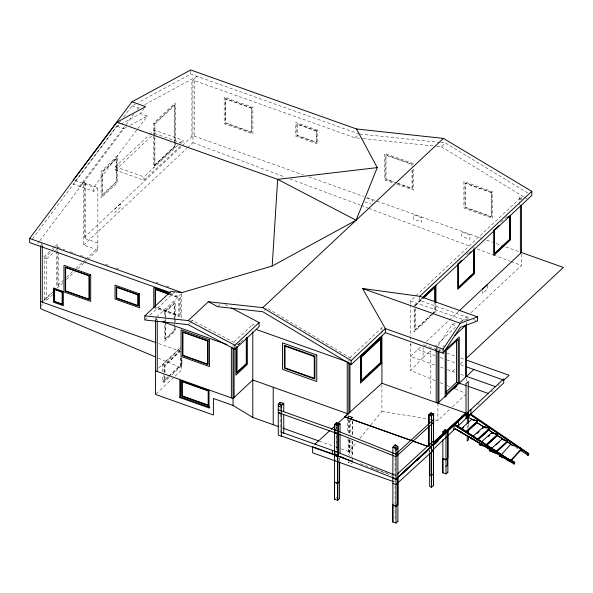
<?xml version="1.0" encoding="UTF-8"?>
<svg xmlns="http://www.w3.org/2000/svg" width="593" height="593" viewBox="0 0 593 593"><rect width="100%" height="100%" fill="white"/><g stroke="black" fill="none" stroke-linecap="round" stroke-linejoin="round"><path stroke-width="0.44" stroke-dasharray="2.96 2.22" d="M41.621 245.724L41.621 240.239M63.132 282.616L57.788 287.627L57.788 247.511M97.867 243.086L97.867 187.544L83.68 182.496L83.68 245.028L97.867 250.076L97.867 243.086L83.68 238.038L192.947 135.664L303.586 175.024M169.331 377.281L163.994 382.277L162.771 381.84L162.771 375.465M162.771 371.818L162.771 364.532L180.769 347.668M163.994 382.277L163.994 364.962L181.325 348.728M164.78 375.947L164.78 380.313L168.723 376.622M164.78 372.448L164.78 365.451L179.894 351.293M164.987 379.809L164.987 376.251M164.987 372.693L164.987 365.577L180.331 351.197M180.769 357.69L180.769 364.977L181.992 365.414L181.992 358.128M180.998 357.69L180.998 364.799L168.99 376.058M181.206 357.935L181.206 364.925L169.383 376.006M156.226 393.826L181.288 370.343L181.288 357.905M336.364 449.842L336.379 434.002M336.379 429.369L336.379 426.597M348.914 361.671L348.914 360.151M381.922 333.555L381.922 331.05M381.922 330.212L381.922 327.707L383.641 328.314M435.129 380.624L410.534 370.425L423.098 357.586L423.098 344.666M467.225 428.279L467.225 425.559M468.5 427.086L468.5 424.358M470.924 312.778L521.44 265.449L521.44 252.529M521.44 199.767L521.44 196.987L519.757 196.387L519.757 201.02M41.466 306.218L42.348 303.742M436.011 348.825L437.523 346.549M438.034 345.786L452.207 324.504L455.654 323.222M348.558 462.755L349.329 461.68L348.447 462.725L351.182 463.704L352.761 462.221M120.364 121.387L73.302 184.038L93.813 191.339L97.867 187.544M123.685 116.969L131.987 105.91L135.204 104.168M32.43 238.853L116.977 126.294L120.209 124.545M133.885 114.056L79.625 186.291L84.717 181.525L84.717 237.067M137.205 109.638L138.31 108.163L140.726 106.851M37.648 243.523L39.316 241.307M39.872 240.565L123.863 128.748L127.095 126.991M121.016 124.107L140.408 113.582L144.055 108.734M93.813 191.339L93.813 187.232L137.368 129.244M137.917 128.511L147.294 116.035L140.408 113.582M341.086 448.864L348.914 451.651L356.445 442.489M359.914 438.264L370.343 425.581M370.921 424.877L381.922 411.483L381.922 385.072M154.365 136.346L154.365 123.67L174.409 104.894L174.972 105.094L174.972 146.745L154.929 165.521L154.365 165.321L154.365 137.257M154.929 165.521L154.929 123.87L174.972 105.094M180.324 146.152L143.966 180.213L115.368 170.035L115.368 166.707L149.028 135.167M149.703 134.537L154.417 130.119L183.015 140.296L183.015 143.625L154.417 133.455L154.417 130.119M115.368 170.035L153.068 134.715M43.889 256.836L49.849 251.254M52.495 248.778L54.482 246.918M55.142 246.295L57.788 243.812L57.788 246.592M52.71 294.617L46.662 300.28L44.416 299.487L44.416 258.074L54.497 248.63M46.662 300.28L46.662 258.867L54.726 251.313M55.394 250.683L58.759 247.533L56.513 246.74M154.365 165.321L174.409 146.545L174.409 104.894M154.929 165.106L174.972 146.33M143.966 180.213L143.966 176.884L179.086 143.98M179.738 143.365L183.015 140.296M83.68 245.028L186.877 148.339M187.551 147.709L192.947 142.654L192.947 80.122L354.992 137.769L362.345 138.54M57.788 285.441L63.132 280.437M66.475 277.309L73.154 271.053M75.822 268.547L82.501 262.291M83.168 261.661L85.177 259.786M85.844 259.156L97.867 247.896M44.416 299.487L52.48 291.926M43.23 301.274L52.495 292.586M66.475 279.488L74.488 271.979M77.831 268.851L83.843 263.218M84.51 262.595L87.178 260.09M87.846 259.467L97.867 250.076M144.818 319.975L147.983 317.01M149.903 315.202L174.965 291.726M156.604 317.099L181.288 293.972L179.709 293.409M354.992 137.769L359.047 133.974L190.679 74.073L138.421 102.426M188.233 324.69L190.131 322.911M190.761 322.318L192.666 320.539L235.265 343.013M217.713 306.67L220.418 304.135M158.605 368.06L179.953 348.061M162.771 381.84L168.323 376.681M171.992 374.783L181.992 365.414M264.144 310.487L266.85 307.952L352.079 358.987M436.782 146.301L441.377 146.782L445.432 142.987L527.889 193.059M234.079 341.953L252.788 324.43L254.367 324.994M238.008 344.652L239.965 342.821M240.617 342.205L243.879 339.152M238.26 344.755L240.261 342.88M349.952 357.661L381.922 327.707M410.534 303.675L410.534 300.903L521.44 196.987M466.372 254.701L469.041 252.203M473.036 248.46L474.363 247.214M501.07 222.197L507.059 216.578M414.129 305.514L422.06 298.086M466.513 320.813L469.419 318.093L419.762 300.421L421.786 298.524M414.937 305.78L422.342 298.842M415.174 305.855L423.061 298.472M431.608 314.342L415.174 329.73L415.174 308.612M432.26 313.727L434.891 311.266L434.891 303.001M431.763 314.49L414.937 330.257L414.937 308.501M432.438 313.86L435.129 311.34L435.129 303.179M433.957 313.46L414.129 332.036L414.129 306.433M434.617 312.845L435.937 311.607L435.937 303.371M410.326 344.911L411.364 343.94M420.481 347.12L410.534 356.445L435.336 365.266M426.478 341.501L458.908 311.117M423.098 357.586L430.503 350.648M434.55 346.861L456.773 326.031M461.487 321.614L468.225 315.306M429.777 351.834L430.815 350.863L430.815 394.427L429.777 395.398M434.995 350.344L437.323 348.165M438.939 350.381L444.246 345.408M410.326 388.482L411.364 387.511M452.444 371.351L455.105 368.853M460.427 363.872L463.696 360.803M335.668 498.239L336.772 497.201M435.195 420.007L437.901 420.444L449.879 409.222M452.541 406.731L465.846 394.263M477.928 404.47L479.263 403.218M491.249 391.988L492.568 390.75M497.861 385.791L499.195 384.538M144.744 104.672L197.002 76.327L191.91 81.093L191.91 136.635M130.327 125.242L147.294 116.035M459.953 321.621L469.419 318.093M359.966 134.07L439.917 142.409M440.836 142.505L445.432 142.987M363.264 138.636L435.862 146.204M190.857 320.346L192.666 320.539M381.922 411.483L430.681 419.288M413.388 163.594L384.642 153.372L384.642 179.894L393.352 182.992M412.32 164.239L385.709 154.773L385.709 179.249L394.293 182.303M396.42 182.755L386.028 179.064L386.028 155.188L412.009 164.431L412.009 166.262M397.28 183.067L412.009 188.307L412.009 169.939M397.725 183.526L412.32 188.722L412.32 169.68M396.836 184.23L413.388 190.116L413.388 169.087M131.987 105.91L138.31 108.163M308.82 176.884L363.731 196.424M367.215 197.662L483.147 238.905M486.631 240.15L492.739 242.315M496.222 243.56L501.448 245.42M505.807 246.97L519.757 251.929M366.326 198.003L372.834 200.315L372.834 204.718M154.365 123.67L154.929 123.87M364.702 201.828L371.203 204.14M174.409 146.545L174.972 146.745M116.977 126.294L123.863 128.748M115.368 166.707L143.966 176.884M473.466 319.531L476.705 320.68M75.014 180.539L93.813 187.232M410.534 300.903L464.83 320.22M452.207 324.504L456.254 325.942M423.951 344.97L437.634 349.84M438.494 350.144L441.911 351.367M447.048 353.191L454.742 355.926M460.731 358.061L464.156 359.276M417.865 349.574L434.973 355.659M440.102 357.483L446.092 359.617M446.944 359.921L455.498 362.96M460.605 364.777L463.911 365.955M440.466 367.097L443.89 368.312M447.307 369.528L454.92 372.234M460.702 374.294L464.83 375.762M57.877 247.363L64.815 249.831M70.026 251.684L75.229 253.53M80.433 255.383L85.637 257.236M105.584 264.33L108.185 265.256M115.991 268.036L118.593 268.963M155.885 282.231L158.487 283.157M166.292 285.93L168.894 286.856M170.191 293.476L180.539 297.16L180.539 317.099L153.795 307.589M169.746 294.298L179.182 297.656L179.182 315.639L155.158 307.092M169.339 294.373L178.871 297.768L178.871 315.306L156.337 307.285M44.416 258.074L46.662 258.867M157.249 319.775L155.566 319.175L155.566 318.07M158.702 343.584L180.42 351.308M162.771 364.532L163.994 364.962M319.33 441.125L334.993 446.699M335.86 447.003L337.602 447.626M360.351 463.741L387.266 473.318M371.744 468.188L391.81 475.327M192.947 142.654L284.818 176.996M290.021 178.945L360.225 205.185M361.093 205.512L368.031 208.099M368.89 208.425L470.301 246.332M477.239 248.927L492.835 254.753M493.702 255.079L510.173 261.239M511.04 261.557L521.44 265.449M440.221 382.737L443.608 384.145M447.003 385.546L449.546 386.606M455.483 389.067L464.816 392.937M158.264 358.105L181.288 367.779M225.014 304.58L229.076 306.722M236.088 343.451L238.542 344.748M441.377 146.782L523.834 196.854M524.62 197.328L526.977 198.759M485.756 428.279L487.305 429.265M515.858 447.478L518.942 449.45M348.788 419.703L349.114 434.313M349.233 439.791L349.596 455.839M347.55 417.82L347.898 433.238M348.017 438.679L348.387 455.001M352.205 421.141L352.375 434.936M352.457 441.377L352.65 457.01M350.693 418.836L350.9 435.395M350.952 439.991L351.16 456.551M520.402 197.958L520.402 199.811M519.757 201.939L519.757 204.718M487.594 285.418L487.594 288.939L482.583 293.639L482.583 290.993M466.513 322.31L466.513 324.549M466.513 378.178L466.513 380.906M437.901 348.365L437.901 349.863M437.901 403.166L437.901 420.444M429.792 450.421L429.792 452.237M429.695 450.383L429.695 452.2M419.762 297.137L419.762 300.421M410.534 304.602L410.534 336.075M410.534 337.002L410.534 339.782M410.534 343.48L410.534 370.425M395.079 448.753L395.079 452.363M395.079 457.789L395.079 474.059M395.079 480.441L395.079 482.183M395.079 485.875L395.079 504.339M395.079 505.266L395.079 520.039M352.761 421.208L352.761 434.877M352.761 441.259L352.761 456.751M352.761 457.663L352.761 460.398M349.336 419.955L349.336 434.417M349.336 439.843L349.336 455.454M348.914 419.659L348.914 434.284M348.914 439.769L348.914 451.651M336.364 426.337L336.379 429.199M336.379 434.602L336.379 449.917M280.148 407.799L280.148 409.607M280.148 414.129L280.148 433.105M252.788 324.43L252.788 325.95M233.042 345.215L233.042 346.735M194.63 80.715L194.63 136.264M190.679 70.789L190.679 74.073M181.288 293.972L181.288 320.39M175.15 141.267L175.15 102.893L153.394 123.277L153.394 135.152M175.15 142.179L175.15 147.664M175.217 322.036L175.217 301.259L164.461 311.332L164.461 316.758M175.217 327.462L175.217 331.072L164.461 341.153L164.461 317.655M174.461 319.62L174.461 303.156L165.225 311.807L165.225 318.211M174.461 326.943L174.461 330.605L165.225 339.255L165.225 323.696M174.179 319.427L174.179 303.846L165.499 311.977L165.499 321.147M174.179 320.346L174.179 323.096M174.179 324.015L174.179 330.427L165.499 338.559L165.499 322.058M165.225 319.123L165.225 322.785M156.604 318.011L156.604 319.835M153.394 136.071L153.394 168.049M85.362 183.096L85.362 238.638M58.759 252.136L58.759 288.028M56.513 251.343L56.513 287.234M42.266 244.553L42.266 246.377M224.176 97.156L224.176 123.678L252.914 133.907L252.914 107.385L224.176 97.156M339.604 458.352L339.596 461.124L339.574 458.359M463.926 181.577L463.926 208.099L492.672 218.328L492.672 191.798L463.926 181.577M117.607 155.833L101.106 171.295L101.106 197.988L117.607 182.525L117.607 155.833M116.651 158.22L102.063 171.888L102.063 195.601L116.651 181.932L116.651 158.22M116.295 159.117L102.426 172.111L102.426 194.704L116.295 181.71L116.295 159.117M120.475 203.888L114.879 209.129L114.879 212.487L120.475 207.246L120.475 203.888M317.559 130.186L295.796 122.447L295.796 136.197L317.559 143.936L317.559 130.186M491.604 192.443L464.994 182.978L464.994 207.461L491.604 216.927L491.604 192.443M491.293 192.636L465.305 183.393L465.305 207.268L491.293 216.512L491.293 192.636M316.469 130.845L296.878 123.878L296.878 135.538L316.469 142.505L316.469 130.845M251.855 108.022L225.236 98.557L225.236 123.04L251.855 132.506L251.855 108.022M316.195 131.009L297.152 124.233L297.152 135.374L316.195 142.15L316.195 131.009M251.536 108.215L225.555 98.972L225.555 122.847L251.536 132.091L251.536 108.215M421.727 217.713L413.595 214.822L413.595 219.225L421.727 222.116L421.727 217.713M469.952 234.872L461.821 231.974L461.821 236.377L469.952 239.275L469.952 234.872"/><path stroke-width="0.89" d="M40.583 245.784L40.583 308.686L155.707 357.03M155.566 320.101L155.566 394.441L213.398 415.011L213.398 398.474L233.042 405.464L252.788 417.45L278.436 426.575M179.827 397.547L179.827 380.232L209.032 390.624L209.032 407.94L179.827 397.547L180.583 396.836L180.583 380.439M231.359 397.873L231.359 347.061M233.042 347.661L233.042 405.464M334.563 499.269L334.563 424.358L338.084 425.515L340.034 423.988L336.364 422.72M334.823 455.935L334.823 451.221L281.327 432.215M334.563 454.964L338.084 456.121L338.084 425.411L340.034 423.988L340.034 432.119M338.388 434.009L338.462 425.648L334.823 424.388L334.823 432.712L338.351 433.943L338.351 456.588L334.563 455.328L337.743 456.38L337.684 500.203L334.563 499.136M334.563 482.257L337.684 483.369L339.574 481.405L339.596 462.043L339.574 498.609M392.877 505.095L395.998 506.2L397.881 504.243L397.918 446.551L395.079 444.869L392.877 447.196L392.877 522.099M431.459 487.187L431.445 415.99L433.668 413.907L433.439 444.75M428.754 424.017L428.754 414.981L430.992 412.876L433.439 414.018L433.439 485.497M442.86 458.678L445.98 459.783L447.871 457.826L447.9 431.081L445.061 429.68L442.86 431.741L442.86 433.505M459.249 383.908L459.249 337.017L445.21 350.166L445.21 397.065L446.551 395.813M466.016 414.225L468.5 411.898L468.5 423.446M467.225 435.544L467.225 440.992L468.5 439.798L468.5 436.166M467.225 432.823L467.225 431.007M467.225 423.743L467.729 412.617M468.5 433.439L468.5 429.806M459.59 310.48L521.44 252.529L521.44 205.319M428.754 445.721L428.835 425.893M428.835 424.091L428.872 415.078L430.992 412.876L433.439 414.122L433.639 422.327L395.998 456.743L334.823 432.475M429.695 474.889L431.578 475.564L431.563 415.99L428.872 415.078L428.872 424.084M334.823 424.388L336.379 422.891L338.084 425.515L338.084 456.121L332.339 454.134L332.339 450.339M501.908 439.472L507.564 441.044L507.601 441.837L496.712 451.784M520.491 450.435L527.918 455.172L528.63 454.06L469.952 414.344L470.605 413.832L528.771 453.541L528.615 454.89L527.918 455.172L527.955 453.815L469.952 414.344L468.774 417.442L471.865 419.414M499.855 454.979L499.855 456.321L511.04 460.138L511.092 461.072L510.921 460.212M231.507 308.012L259.111 322.57L259.111 326.676L234.932 349.329L188.233 324.69L144.818 319.975L144.818 315.869L170.917 291.415L181.866 292.601L272.187 266.035L277.657 179.353L116.977 122.188L29.65 238.445L29.65 242.559L170.043 292.505M453.475 430.34L454.475 425.04L514.568 462.948L513.953 463.941L455.135 428.776L431.445 451.088M272.187 266.035L356.096 220.225L377.252 167.597L356.519 128.97L190.679 69.967L131.987 101.803L73.302 179.931M513.953 463.941L514.687 462.399L512.382 460.931L508.586 460.739L514.687 462.399L514.628 463.637L513.953 463.941L513.864 462.777L512.382 460.931L511.084 461.206L506.822 459.679L508.194 459.783M527.918 455.172L528.771 453.541L527.955 453.815M443.09 353.228L443.09 349.121L460.301 323.274L477.521 316.862L477.521 320.969L460.301 327.38L443.09 353.228L385.331 332.68L351.182 364.673L262.795 311.748L217.713 306.67L208.358 301.726L188.233 320.583L144.818 315.869M347.55 417.68L348.706 416.056M521.529 449.427L521.862 450.22L521.492 448.619L510.766 460.435L499.855 456.321L510.595 444.491L521.506 448.605L521.24 449.805L511.04 460.62M334.837 424.462L336.379 422.891L340.034 423.988M433.468 440.821L397.332 474.029M283.75 403.359L281.327 405.278L281.327 436.226L278.265 435.136L278.265 404.189L280.148 402.373L283.75 403.359L283.75 411.757M457.425 426.612L503.716 383.004L503.716 378.905L395.998 479.27L392.877 478.158M208.358 301.726L262.795 307.641L443.423 138.406L531.817 191.331L531.817 195.438L422.461 297.894M234.932 349.329L234.932 345.222L259.111 322.57M209.032 407.94L209.789 407.228L180.583 396.836M351.182 364.673L351.182 360.566L385.331 328.574L443.09 349.121M385.331 332.68L385.331 328.574L362.568 288.502L419.762 296.315L531.817 191.331M461.791 260.32L458.515 263.388L458.515 287.264L473.57 273.158L473.57 249.282M469.641 252.959L470.953 251.736M499.121 225.34L494.547 229.632L494.547 253.507L509.595 239.409L509.595 216.452M507.63 217.372L508.942 216.141M422.72 297.464L433.957 286.938M423.017 298.212L435.129 286.856L435.129 302.274M423.721 297.856L434.891 287.383L434.891 302.082M381.922 363.027L360.462 383.13L360.462 356.171L381.922 336.061L381.922 383.248L344.829 416.768L427.887 446.314M482.583 289.236L487.594 284.536M350.693 418.836L352.072 417.428M454.861 335.46L466.513 324.549L466.513 376.362L495.674 386.732M466.357 358.32L563.35 267.443L521.44 252.529M337.684 483.176L339.574 481.405M445.862 392.284L456.514 382.3L456.514 339.641M458.196 382.9L446.218 394.13L446.218 350.559L458.196 339.337L458.196 382.9L456.514 382.3M473.844 369.491L437.901 403.166L437.901 351.352M453.904 388.919L456.573 386.414M431.445 421.497L433.639 419.451M431.445 424.321L433.439 422.453M442.771 458.448L442.86 472.814L445.98 473.881L445.98 432.853L447.871 431.081L447.871 472.287M431.422 452.14L433.476 450.213L433.476 485.445L431.578 487.224L429.695 486.556L429.695 453.111M395.998 506.007L397.881 504.243M445.98 459.59L447.871 457.826M431.578 475.564L433.476 473.777M446.018 466.343L447.47 464.979L447.47 435.996M392.877 477.928L395.998 479.04L412.202 464.022M416.249 460.272L418.28 458.396M423.676 453.4L426.382 450.895M433.127 444.646L468.24 412.135L468.24 381.514L466.016 383.604L466.016 418.525M433.439 419.629L395.998 453.919L397.918 452.162M431.578 446.707L395.998 479.27L404.315 471.643M431.578 451.999L395.998 484.563L392.877 483.451M395.998 506.2L392.788 504.865L392.788 521.944L395.998 523.033L395.998 448.308L397.918 446.551L395.079 445.135M395.998 450.176L397.918 448.427M395.998 456.543L397.918 454.787M433.483 442.66L445.617 431.578M446.966 430.348L465.846 413.106L381.922 383.248M397.918 477.291L431.445 446.611M395.998 479.255L406.146 470.056M434.217 444.631L438.257 440.94M461.295 428.695L471.909 419.258L477.573 421.03L477.624 421.853L466.706 431.793L477.595 421.897L466.706 431.711M496.059 444.817L499.306 441.852M314.95 444.142L329.908 430.548M331.265 429.31L334.667 426.219M337.387 423.743L348.914 413.262L348.914 362.427M337.684 500.203L339.574 498.483M431.445 445.595L433.439 443.779M409.756 466.698L411.112 465.461M416.553 460.516L419.273 458.041M424.032 453.712L426.752 451.243M462.407 428.657L463.763 427.42M477.106 433.468L479.137 431.615M482.532 428.531L483.888 427.294L483.888 426.537L489.551 428.309L489.603 429.132L478.01 439.695L489.581 429.176M445.98 473.881L447.871 472.161M488.484 436.455L489.84 435.225M395.998 523.033L397.881 521.314M497.571 435.255L486.675 445.158L497.594 435.203L497.564 434.38L491.879 432.616L481.271 442.052M433.046 442.749L465.846 413.106M409.578 466.95L410.949 465.705M416.434 460.746L419.184 458.263M423.98 453.919L426.73 451.436M459.694 431.126L459.308 431.474L461.895 432.141M474.741 439.65L471.294 438.753L471.68 438.405L473.288 438.953M478.01 439.606L489.603 429.132L489.581 428.309L477.328 439.205L477.328 440.028M485.319 446.396L479.277 444.824L479.663 444.476L485.319 446.188M486.675 445.069L497.564 435.203L497.542 434.38L491.879 432.616L491.879 433.372M466.024 431.319L477.595 421.03L471.909 419.258M472.614 436.567L483.888 426.537L489.544 428.339M485.319 445.276L497.564 434.38M491.3 448.679L501.915 439.243M495.348 451.91L495.229 453.141L489.551 450.762L489.314 450.45L495.348 451.91L494.97 452.251L489.314 450.45L489.314 448.805M496.03 451.31L507.601 441.014M283.75 403.625L281.327 405.278L278.265 404.189M116.977 122.188L145.619 106.651L131.987 101.803M433.439 414.122L428.872 415.078L431.445 415.99M377.252 167.597L277.657 179.353L356.096 220.225M499.855 456.321L502.545 456.551M356.519 128.97L443.423 138.406M489.314 450.45L493.932 451.51M482.732 444.654L479.277 443.816L479.277 444.824M506.822 459.679L514.687 462.399L513.864 462.777L511.084 461.206L511.04 460.45M338.129 452.259L334.823 451.221L395.998 475.49M334.563 432.682L338.351 433.943M338.388 431.133L334.823 429.888L395.998 454.156M419.762 296.315L477.521 316.862M362.568 288.502L460.301 323.274M466.735 360.196L509.098 375.265L503.865 380.165L466.394 366.837M459.249 383.167L466.113 385.606M467.825 386.213L488.41 393.537M29.65 238.445L181.866 292.601M169.324 293.172L153.795 287.642L153.795 307.589M168.886 293.987L155.158 289.11L155.158 306.196M168.471 294.069L155.47 289.443L155.47 306.055M256.25 329.463L347.231 361.834L347.231 413.573L252.788 379.972L233.042 398.474L155.566 370.907M162.482 321.636L227 344.585M442.86 431.741L445.98 432.853M489.551 450.762L495.348 452.822M40.583 301.563L156.092 342.658M349.336 416.338L352.761 417.561M344.859 416.946L410.86 440.429M412.595 441.044L428.228 446.603M278.265 406.057L281.327 407.146M392.877 447.196L395.998 448.308M278.265 409.8L338.084 431.022M278.265 412.424L281.327 413.514M278.265 412.624L338.084 433.846M282.787 428.124L318.463 440.814M335.178 454.787L312.607 446.751L312.607 452.837L335.178 460.872M339.27 456.239L343.858 457.87M281.327 436.003L352.553 461.361M334.563 460.62L337.684 461.725M337.78 461.799L393.344 481.56M334.823 453.986L338.084 455.172M334.823 454.764L395.998 479.033M442.86 458.485L445.98 459.783M334.563 482.072L337.684 483.369M188.233 320.583L234.932 345.222M497.497 453.334L455.135 428.776L488.521 448.338M505.488 457.966L507.882 459.353M490.085 449.249L491.619 450.154M503.294 456.995L508.586 460.094M262.795 307.641L351.182 360.566M470.323 418.428L473.414 420.363M484.222 427.123L476.498 422.29L484.214 427.294M488.083 429.54L495.8 434.365M497.349 435.329L505.836 440.643M508.927 442.578L510.469 443.542M454.475 425.04L513.864 462.777L455.135 424.418M488.076 429.755L494.251 433.691M497.334 435.662L505.822 441.081M507.371 442.067L512.767 445.513M456.758 425.455L508.023 459.19M511.084 461.206L511.055 460.768M511.07 460.887L511.04 460.138L511.092 461.095M521.492 448.619L521.862 450.22M491.879 432.616L491.931 433.439M483.888 426.537L483.94 427.36M520.402 205.363L520.402 253.5M510.395 215.289L510.395 239.98L493.747 255.583L493.747 229.973M509.772 215.963L509.772 239.535L494.362 253.982L494.362 229.498M477.595 421.03L477.595 421.845M474.363 249.045L474.363 273.736L457.722 289.332L457.722 263.722M473.748 249.72L473.748 273.291L458.337 287.731L458.337 263.255M471.294 437.745L471.294 438.753M470.938 409.607L470.938 413.884M465.475 325.52L465.475 377.333M458.574 421.2L458.574 425.537M445.061 429.68L445.061 432.282M442.86 439.717L442.86 472.947M438.939 351.308L438.939 402.195M436.218 349.803L436.218 402.565M435.937 285.085L435.937 302.46M431.637 450.776L431.637 452.615M431.578 446.514L431.578 487.224M429.888 444.253L429.888 448.041M429.792 453.141L429.792 474.926M428.872 425.885L428.872 445.699M428.754 425.826L428.754 445.721M397.881 477.498L397.881 521.447M395.079 444.869L395.079 448.753M349.952 363.198L349.952 412.32M340.034 433.928L340.034 452.911M337.721 456.084L337.721 500.388M334.474 482.035L334.474 499.106M283.75 414.47L283.75 433.453M280.148 402.373L280.148 405.086M273.217 387.244L273.217 424.721M252.788 331.924L252.788 417.45M247.348 337.261L247.348 364.361L235.836 375.147L235.836 348.047M246.48 337.617L246.48 363.828L236.703 372.99L236.703 346.772M246.265 338.166L246.265 363.694L236.926 372.441L236.926 346.92M234.079 348.439L234.079 397.503M157.249 320.694L157.249 371.507M42.266 246.377L42.266 302.163M181.858 381.203L181.858 396.065L208.514 405.553L208.514 390.683L181.858 381.203M182.192 381.64L182.192 395.865L208.18 405.115L208.18 390.883L182.192 381.64M467.128 413.18L466.617 417.954L468.307 413.847L467.128 413.18M381.106 338.092L361.278 356.675L361.278 381.099L381.106 362.516L381.106 338.092M380.81 338.825L361.567 356.853L361.567 380.365L380.81 362.338L380.81 338.825M316.766 355.044L282.52 342.865L282.52 369.35L316.766 381.536L316.766 355.044M90.707 274.833L63.962 265.316L63.962 291.904L90.707 301.422L90.707 274.833M89.35 275.649L65.319 267.102L65.319 291.089L89.35 299.635L89.35 275.649M89.039 275.841L65.63 267.517L65.63 290.904L89.039 299.228L89.039 275.841M314.89 356.178L284.395 345.326L284.395 368.223L314.89 379.068L314.89 356.178M139.57 293.869L115.035 285.137L115.035 299.02L139.57 307.752L139.57 293.869M314.275 356.549L285.011 346.134L285.011 367.853L314.275 378.26L314.275 356.549M138.251 294.662L116.354 286.871L116.354 298.227L138.251 306.018L138.251 294.662M137.91 294.869L116.695 287.323L116.695 298.02L137.91 305.565L137.91 294.869M209.514 339.959L181.058 329.834L181.058 356.423L209.514 366.548L209.514 339.959M208.099 340.812L182.466 331.695L182.466 355.57L208.099 364.688L208.099 340.812M207.632 341.094L182.94 332.31L182.94 355.289L207.632 364.072L207.632 341.094M63.325 291.497L53.444 287.976L53.444 302.163L63.325 305.684L63.325 291.497M62.421 292.045L54.348 289.169L54.348 301.615L62.421 304.491L62.421 292.045M62.183 292.186L54.586 289.48L54.586 301.474L62.183 304.179L62.183 292.186"/></g></svg>
